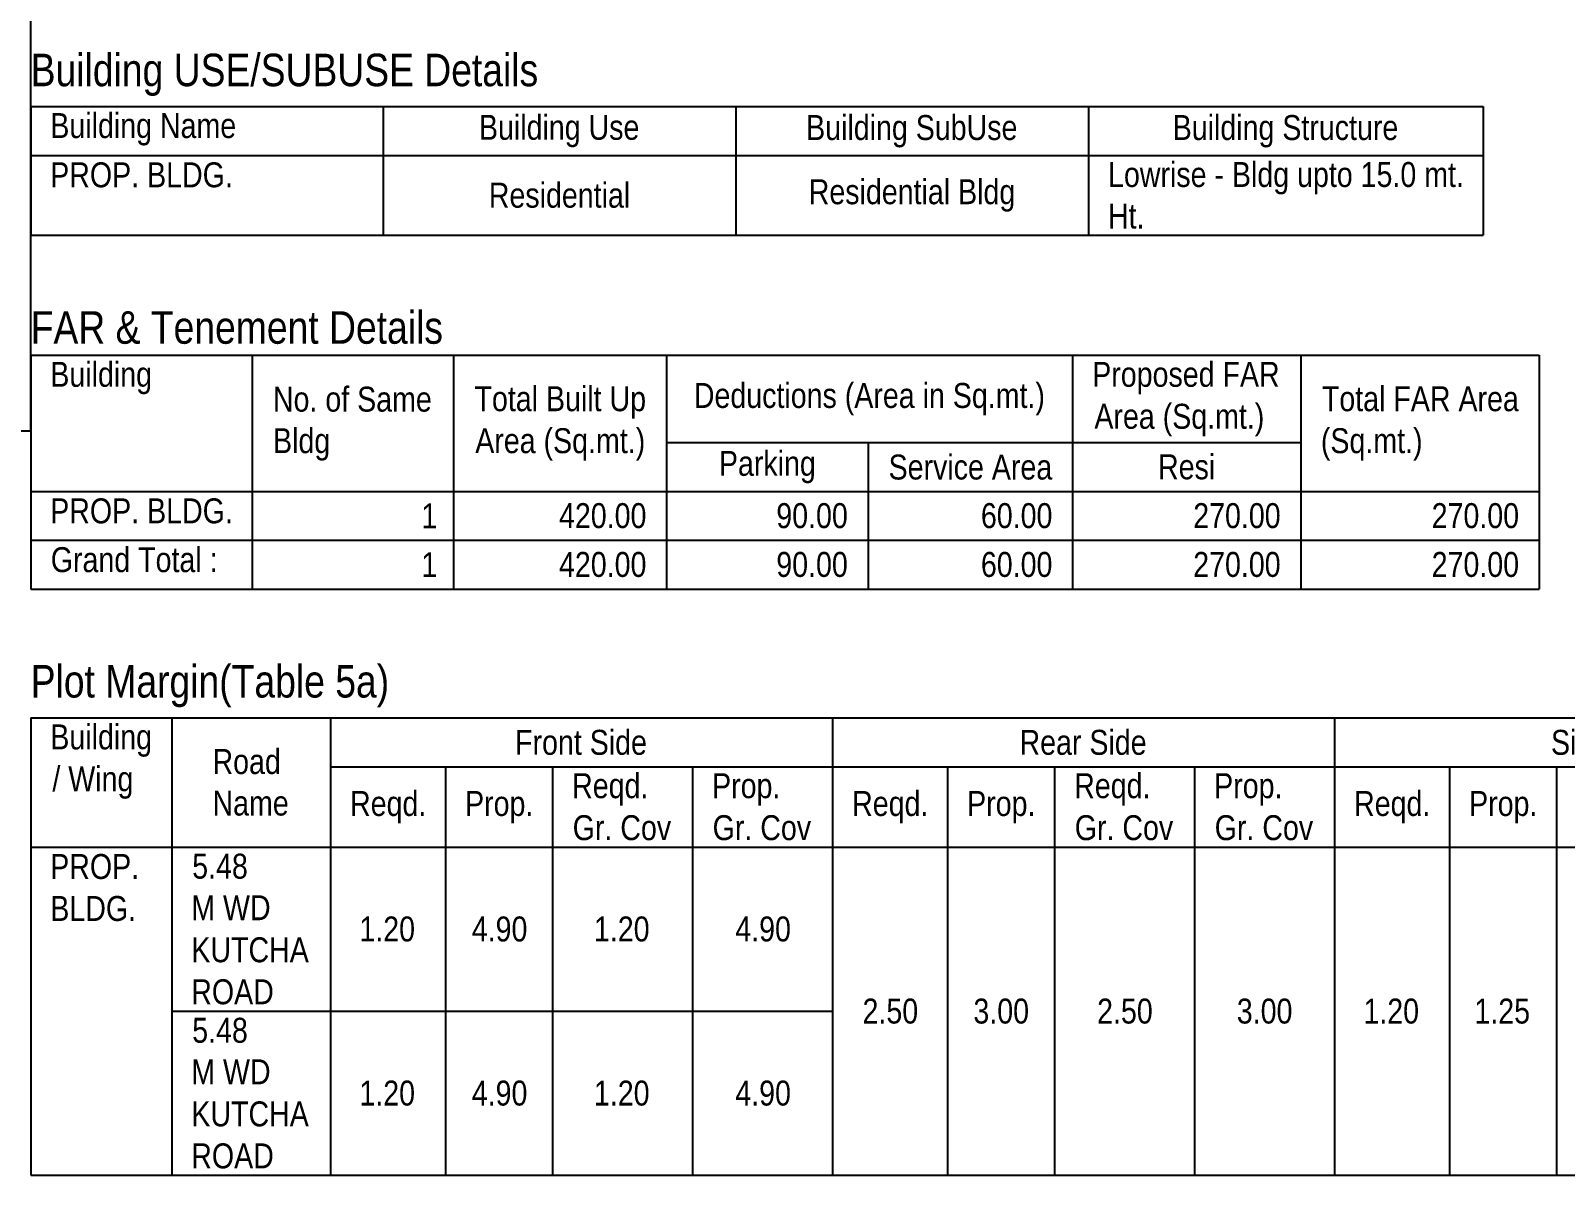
# Model space of a CAD drawing. Header units: metres. Extents: x 3538158.1 to 3538213.5, y 1101855 to 1101892.9.
# Drawn here: x 3538189.5 to 3538203.64, y 1101855.03 to 1101865.58 of the extents above; entities that cross this region are included whole.
import ezdxf

# ---------------------------------------------------------------- set-up
doc = ezdxf.new("R2010")
doc.units = ezdxf.units.M
doc.header["$MEASUREMENT"] = 0
doc.layers.add('DCR_AREATABLE', color=7, linetype='Continuous')
doc.styles.add('AutoDCRTableFont', font='ARIALN.TTF')

# ---------------------------------------------------------------- blocks, each defined once
blk = doc.blocks.new('blkBoundary')
at = {"layer": 'DCR_AREATABLE'}
blk.add_lwpolyline([(0, 0), (1, 0), (1, 1), (0, 1)], close=True, dxfattribs=at)
blk = doc.blocks.new('AREATABLE030000', base_point=(3538189.497, 1101864.882))
at = {"layer": 'DCR_AREATABLE', "style": 'AutoDCRTableFont'}
blk.add_attdef('Tag_001', (-0.019, -0.23), '', height=0.23, dxfattribs=at)
blk = doc.blocks.new('AREATABLE030001', base_point=(3538189.497, 1101864.882))
at = {"layer": 'DCR_AREATABLE', "style": 'AutoDCRTableFont'}
blk.add_attdef('Tag_001', (-0.019, -0.23), '', height=0.23, dxfattribs=at)
blk = doc.blocks.new('AREATABLE030002', base_point=(3538189.497, 1101864.882))
at = {"layer": 'DCR_AREATABLE', "style": 'AutoDCRTableFont'}
blk.add_attdef('Tag_001', (-0.019, -0.234), '', height=0.23, dxfattribs=at)
blk = doc.blocks.new('AREATABLE030003', base_point=(3538189.497, 1101864.882))
at = {"layer": 'DCR_AREATABLE', "style": 'AutoDCRTableFont'}
blk.add_attdef('Tag_001', (-0.019, -0.234), '', height=0.23, dxfattribs=at)
blk = doc.blocks.new('AREATABLE030100', base_point=(3538189.497, 1101864.882))
at = {"layer": 'DCR_AREATABLE', "style": 'AutoDCRTableFont'}
blk.add_attdef('Tag_001', (-0.02, -0.234), '', height=0.23, dxfattribs=at)
blk = doc.blocks.new('AREATABLE030101', base_point=(3538189.497, 1101864.882))
at = {"layer": 'DCR_AREATABLE', "style": 'AutoDCRTableFont'}
blk.add_attdef('Tag_001', (-0.02, -0.23), '', height=0.23, dxfattribs=at)
blk = doc.blocks.new('AREATABLE030102', base_point=(3538189.497, 1101864.882))
at = {"layer": 'DCR_AREATABLE', "style": 'AutoDCRTableFont'}
blk.add_attdef('Tag_001', (-0.02, -0.23), '', height=0.23, dxfattribs=at)
blk = doc.blocks.new('AREATABLE030103', base_point=(3538189.497, 1101864.882))
at = {"layer": 'DCR_AREATABLE', "style": 'AutoDCRTableFont'}
for tag, p in [('Tag_001', (-0.019, -0.231)), ('Tag_002', (-0.02, -0.614))]:
    blk.add_attdef(tag, p, '', height=0.23, dxfattribs=at)
blk = doc.blocks.new('*T313')
at = {"layer": 'DCR_AREATABLE', "color": 0, "linetype": 'ByBlock', "lineweight": -2, "transparency": 16777216}
for p, q in [((0, 0), (13.389, 0)), ((0, 0), (0, -1.186)), ((3.25, 0), (3.25, -1.186)), ((6.5, 0), (6.5, -1.186)), ((9.75, 0), (9.75, -1.186)), ((13.389, 0), (13.389, -1.186)), ((0, -0.45), (13.389, -0.45)), ((0, -1.186), (13.389, -1.186))]:
    blk.add_line(p, q, dxfattribs=at)
at = {"layer": 'DCR_AREATABLE', "color": 0, "lineweight": 25, "transparency": 16777216}
for name, p, values in [('AREATABLE030000', (3538189.697, 1101864.822), {'Tag_001': 'Building Name'}), ('AREATABLE030001', (3538193.648, 1101864.806), {'Tag_001': 'Building Use'}), ('AREATABLE030002', (3538196.664, 1101864.808), {'Tag_001': 'Building SubUse'}), ('AREATABLE030003', (3538200.043, 1101864.808), {'Tag_001': 'Building Structure'}), ('AREATABLE030100', (3538189.697, 1101864.372), {'Tag_001': 'PROP. BLDG.'}), ('AREATABLE030103', (3538199.447, 1101864.372), {'Tag_001': 'Lowrise - Bldg upto 15.0 mt.', 'Tag_002': 'Ht.'}), ('AREATABLE030101', (3538193.74, 1101864.18), {'Tag_001': 'Residential'}), ('AREATABLE030102', (3538196.689, 1101864.212), {'Tag_001': 'Residential Bldg'})]:
    blk.add_blockref(name, p, dxfattribs=at).add_auto_attribs(values)
blk = doc.blocks.new('Building_USE_SUBUSE_Details', base_point=(3538189.497, 1101864.882))
blk.add_blockref('*T313', (3538189.497, 1101864.882))
at = {"layer": 'DCR_AREATABLE', "style": 'AutoDCRTableFont'}
blk.add_text('Building USE/SUBUSE Details', height=0.3, dxfattribs=at).set_placement((3538189.497, 1101865.07))
blk = doc.blocks.new('AREATABLE040000', base_point=(3538189.497, 1101862.588))
at = {"layer": 'DCR_AREATABLE', "style": 'AutoDCRTableFont'}
blk.add_attdef('Tag_001', (-0.019, -0.23), '', height=0.23, dxfattribs=at)
blk = doc.blocks.new('AREATABLE040001', base_point=(3538189.497, 1101862.588))
at = {"layer": 'DCR_AREATABLE', "style": 'AutoDCRTableFont'}
for tag, p in [('Tag_001', (-0.02, -0.234)), ('Tag_002', (-0.019, -0.617))]:
    blk.add_attdef(tag, p, '', height=0.23, dxfattribs=at)
blk = doc.blocks.new('AREATABLE040002', base_point=(3538189.497, 1101862.588))
at = {"layer": 'DCR_AREATABLE', "style": 'AutoDCRTableFont'}
for tag, p in [('Tag_001', (-0.007, -0.23)), ('Tag_002', (0, -0.617))]:
    blk.add_attdef(tag, p, '', height=0.23, dxfattribs=at)
blk = doc.blocks.new('AREATABLE040003', base_point=(3538189.497, 1101862.588))
at = {"layer": 'DCR_AREATABLE', "style": 'AutoDCRTableFont'}
blk.add_attdef('Tag_001', (-0.02, -0.234), '', height=0.23, dxfattribs=at)
blk = doc.blocks.new('AREATABLE040005', base_point=(3538189.497, 1101862.588))
at = {"layer": 'DCR_AREATABLE', "style": 'AutoDCRTableFont'}
for tag, p in [('Tag_001', (-0.02, -0.23)), ('Tag_002', (0, -0.617))]:
    blk.add_attdef(tag, p, '', height=0.23, dxfattribs=at)
blk = doc.blocks.new('AREATABLE040006', base_point=(3538189.497, 1101862.588))
at = {"layer": 'DCR_AREATABLE', "style": 'AutoDCRTableFont'}
for tag, p in [('Tag_001', (-0.007, -0.23)), ('Tag_002', (-0.016, -0.617))]:
    blk.add_attdef(tag, p, '', height=0.23, dxfattribs=at)
blk = doc.blocks.new('AREATABLE040103', base_point=(3538189.497, 1101862.588))
at = {"layer": 'DCR_AREATABLE', "style": 'AutoDCRTableFont'}
blk.add_attdef('Tag_001', (-0.02, -0.23), '', height=0.23, dxfattribs=at)
blk = doc.blocks.new('AREATABLE040104', base_point=(3538189.497, 1101862.588))
at = {"layer": 'DCR_AREATABLE', "style": 'AutoDCRTableFont'}
blk.add_attdef('Tag_001', (-0.012, -0.234), '', height=0.23, dxfattribs=at)
blk = doc.blocks.new('AREATABLE040105', base_point=(3538189.497, 1101862.588))
at = {"layer": 'DCR_AREATABLE', "style": 'AutoDCRTableFont'}
blk.add_attdef('Tag_001', (-0.02, -0.23), '', height=0.23, dxfattribs=at)
blk = doc.blocks.new('AREATABLE040200', base_point=(3538189.497, 1101862.588))
at = {"layer": 'DCR_AREATABLE', "style": 'AutoDCRTableFont'}
blk.add_attdef('Tag_001', (-0.02, -0.234), '', height=0.23, dxfattribs=at)
blk = doc.blocks.new('AREATABLE040201', base_point=(3538189.497, 1101862.588))
at = {"layer": 'DCR_AREATABLE', "style": 'AutoDCRTableFont'}
blk.add_attdef('Tag_001', (-0.028, -0.231), '', height=0.23, dxfattribs=at)
blk = doc.blocks.new('AREATABLE040202', base_point=(3538189.497, 1101862.588))
at = {"layer": 'DCR_AREATABLE', "style": 'AutoDCRTableFont'}
blk.add_attdef('Tag_001', (-0.003, -0.231), '', height=0.23, dxfattribs=at)
blk = doc.blocks.new('AREATABLE040203', base_point=(3538189.497, 1101862.588))
at = {"layer": 'DCR_AREATABLE', "style": 'AutoDCRTableFont'}
blk.add_attdef('Tag_001', (-0.011, -0.231), '', height=0.23, dxfattribs=at)
blk = doc.blocks.new('AREATABLE040204', base_point=(3538189.497, 1101862.588))
at = {"layer": 'DCR_AREATABLE', "style": 'AutoDCRTableFont'}
blk.add_attdef('Tag_001', (-0.009, -0.231), '', height=0.23, dxfattribs=at)
blk = doc.blocks.new('AREATABLE040205', base_point=(3538189.497, 1101862.588))
at = {"layer": 'DCR_AREATABLE', "style": 'AutoDCRTableFont'}
blk.add_attdef('Tag_001', (-0.007, -0.231), '', height=0.23, dxfattribs=at)
blk = doc.blocks.new('AREATABLE040206', base_point=(3538189.497, 1101862.588))
at = {"layer": 'DCR_AREATABLE', "style": 'AutoDCRTableFont'}
blk.add_attdef('Tag_001', (-0.007, -0.231), '', height=0.23, dxfattribs=at)
blk = doc.blocks.new('AREATABLE040300', base_point=(3538189.497, 1101862.588))
at = {"layer": 'DCR_AREATABLE', "style": 'AutoDCRTableFont'}
blk.add_attdef('Tag_001', (-0.015, -0.234), '', height=0.23, dxfattribs=at)
blk = doc.blocks.new('AREATABLE040301', base_point=(3538189.497, 1101862.588))
at = {"layer": 'DCR_AREATABLE', "style": 'AutoDCRTableFont'}
blk.add_attdef('Tag_001', (-0.028, -0.231), '', height=0.23, dxfattribs=at)
blk = doc.blocks.new('AREATABLE040302', base_point=(3538189.497, 1101862.588))
at = {"layer": 'DCR_AREATABLE', "style": 'AutoDCRTableFont'}
blk.add_attdef('Tag_001', (-0.003, -0.231), '', height=0.23, dxfattribs=at)
blk = doc.blocks.new('AREATABLE040303', base_point=(3538189.497, 1101862.588))
at = {"layer": 'DCR_AREATABLE', "style": 'AutoDCRTableFont'}
blk.add_attdef('Tag_001', (-0.011, -0.231), '', height=0.23, dxfattribs=at)
blk = doc.blocks.new('AREATABLE040304', base_point=(3538189.497, 1101862.588))
at = {"layer": 'DCR_AREATABLE', "style": 'AutoDCRTableFont'}
blk.add_attdef('Tag_001', (-0.009, -0.231), '', height=0.23, dxfattribs=at)
blk = doc.blocks.new('AREATABLE040305', base_point=(3538189.497, 1101862.588))
at = {"layer": 'DCR_AREATABLE', "style": 'AutoDCRTableFont'}
blk.add_attdef('Tag_001', (-0.007, -0.231), '', height=0.23, dxfattribs=at)
blk = doc.blocks.new('AREATABLE040306', base_point=(3538189.497, 1101862.588))
at = {"layer": 'DCR_AREATABLE', "style": 'AutoDCRTableFont'}
blk.add_attdef('Tag_001', (-0.007, -0.231), '', height=0.23, dxfattribs=at)
blk = doc.blocks.new('*T339')
at = {"layer": 'DCR_AREATABLE', "color": 0, "linetype": 'ByBlock', "lineweight": -2, "transparency": 16777216}
for p, q in [((0, 0), (13.906, 0)), ((0, 0), (0, -2.155)), ((2.041, 0), (2.041, -2.155)), ((3.898, 0), (3.898, -2.155)), ((5.862, 0), (5.862, -2.155)), ((9.604, 0), (9.604, -2.155)), ((11.708, 0), (11.708, -2.155)), ((13.906, 0), (13.906, -2.155)), ((5.862, -0.805), (11.708, -0.805)), ((7.72, -0.805), (7.72, -2.155)), ((0, -1.255), (13.906, -1.255)), ((0, -1.705), (13.906, -1.705)), ((0, -2.155), (13.906, -2.155))]:
    blk.add_line(p, q, dxfattribs=at)
at = {"layer": 'DCR_AREATABLE', "color": 0, "lineweight": 25, "transparency": 16777216}
for name, p, values in [('AREATABLE040000', (3538189.697, 1101862.528), {'Tag_001': 'Building'}), ('AREATABLE040005', (3538199.302, 1101862.528), {'Tag_001': 'Proposed FAR', 'Tag_002': 'Area (Sq.mt.)'}), ('AREATABLE040001', (3538191.75, 1101862.303), {'Tag_001': 'No. of Same', 'Tag_002': 'Bldg'}), ('AREATABLE040002', (3538193.595, 1101862.303), {'Tag_001': 'Total Built Up', 'Tag_002': 'Area (Sq.mt.)'}), ('AREATABLE040003', (3538195.63, 1101862.337), {'Tag_001': 'Deductions (Area in Sq.mt.)'}), ('AREATABLE040006', (3538201.406, 1101862.303), {'Tag_001': 'Total FAR Area', 'Tag_002': '(Sq.mt.)'}), ('AREATABLE040103', (3538195.861, 1101861.707), {'Tag_001': 'Parking'}), ('AREATABLE040104', (3538197.417, 1101861.677), {'Tag_001': 'Service Area'}), ('AREATABLE040105', (3538199.909, 1101861.675), {'Tag_001': 'Resi'}), ('AREATABLE040200', (3538189.697, 1101861.273), {'Tag_001': 'PROP. BLDG.'}), ('AREATABLE040201', (3538193.126, 1101861.224), {'Tag_001': '1'}), ('AREATABLE040202', (3538194.37, 1101861.226), {'Tag_001': '420.00'}), ('AREATABLE040203', (3538196.381, 1101861.226), {'Tag_001': '90.00'}), ('AREATABLE040204', (3538198.265, 1101861.226), {'Tag_001': '60.00'}), ('AREATABLE040205', (3538200.22, 1101861.226), {'Tag_001': '270.00'}), ('AREATABLE040206', (3538202.418, 1101861.226), {'Tag_001': '270.00'}), ('AREATABLE040300', (3538189.697, 1101860.823), {'Tag_001': 'Grand Total :'}), ('AREATABLE040301', (3538193.126, 1101860.774), {'Tag_001': '1'}), ('AREATABLE040302', (3538194.37, 1101860.776), {'Tag_001': '420.00'}), ('AREATABLE040303', (3538196.381, 1101860.776), {'Tag_001': '90.00'}), ('AREATABLE040304', (3538198.265, 1101860.776), {'Tag_001': '60.00'}), ('AREATABLE040305', (3538200.22, 1101860.776), {'Tag_001': '270.00'}), ('AREATABLE040306', (3538202.418, 1101860.776), {'Tag_001': '270.00'})]:
    blk.add_blockref(name, p, dxfattribs=at).add_auto_attribs(values)
blk = doc.blocks.new('FAR__Tenement_Details', base_point=(3538189.497, 1101862.588))
blk.add_blockref('*T339', (3538189.497, 1101862.588))
at = {"layer": 'DCR_AREATABLE', "style": 'AutoDCRTableFont'}
blk.add_text('FAR & Tenement Details', height=0.3, dxfattribs=at).set_placement((3538189.497, 1101862.695))
blk = doc.blocks.new('AREATABLE050000', base_point=(3538189.497, 1101859.245))
at = {"layer": 'DCR_AREATABLE', "style": 'AutoDCRTableFont'}
for tag, p in [('Tag_001', (-0.019, -0.23)), ('Tag_002', (0, -0.617))]:
    blk.add_attdef(tag, p, '', height=0.23, dxfattribs=at)
blk = doc.blocks.new('AREATABLE050001', base_point=(3538189.497, 1101859.245))
at = {"layer": 'DCR_AREATABLE', "style": 'AutoDCRTableFont'}
for tag, p in [('Tag_001', (-0.02, -0.23)), ('Tag_002', (-0.02, -0.613))]:
    blk.add_attdef(tag, p, '', height=0.23, dxfattribs=at)
blk = doc.blocks.new('AREATABLE050002', base_point=(3538189.497, 1101859.245))
at = {"layer": 'DCR_AREATABLE', "style": 'AutoDCRTableFont'}
blk.add_attdef('Tag_001', (-0.022, -0.234), '', height=0.23, dxfattribs=at)
blk = doc.blocks.new('AREATABLE050006', base_point=(3538189.497, 1101859.245))
at = {"layer": 'DCR_AREATABLE', "style": 'AutoDCRTableFont'}
blk.add_attdef('Tag_001', (-0.02, -0.234), '', height=0.23, dxfattribs=at)
blk = doc.blocks.new('AREATABLE050010', base_point=(3538189.497, 1101859.245))
at = {"layer": 'DCR_AREATABLE', "style": 'AutoDCRTableFont'}
blk.add_attdef('Tag_001', (-0.012, -0.234), '', height=0.23, dxfattribs=at)
blk = doc.blocks.new('AREATABLE050014', base_point=(3538189.497, 1101859.245))
at = {"layer": 'DCR_AREATABLE', "style": 'AutoDCRTableFont'}
blk.add_attdef('Tag_001', (-0.012, -0.234), '', height=0.23, dxfattribs=at)
blk = doc.blocks.new('AREATABLE050102', base_point=(3538189.497, 1101859.245))
at = {"layer": 'DCR_AREATABLE', "style": 'AutoDCRTableFont'}
blk.add_attdef('Tag_001', (-0.02, -0.23), '', height=0.23, dxfattribs=at)
blk = doc.blocks.new('AREATABLE050103', base_point=(3538189.497, 1101859.245))
at = {"layer": 'DCR_AREATABLE', "style": 'AutoDCRTableFont'}
blk.add_attdef('Tag_001', (-0.02, -0.23), '', height=0.23, dxfattribs=at)
blk = doc.blocks.new('AREATABLE050104', base_point=(3538189.497, 1101859.245))
at = {"layer": 'DCR_AREATABLE', "style": 'AutoDCRTableFont'}
for tag, p in [('Tag_001', (-0.02, -0.23)), ('Tag_002', (-0.015, -0.617))]:
    blk.add_attdef(tag, p, '', height=0.23, dxfattribs=at)
blk = doc.blocks.new('AREATABLE050105', base_point=(3538189.497, 1101859.245))
at = {"layer": 'DCR_AREATABLE', "style": 'AutoDCRTableFont'}
for tag, p in [('Tag_001', (-0.02, -0.23)), ('Tag_002', (-0.015, -0.617))]:
    blk.add_attdef(tag, p, '', height=0.23, dxfattribs=at)
blk = doc.blocks.new('AREATABLE050106', base_point=(3538189.497, 1101859.245))
at = {"layer": 'DCR_AREATABLE', "style": 'AutoDCRTableFont'}
blk.add_attdef('Tag_001', (-0.02, -0.23), '', height=0.23, dxfattribs=at)
blk = doc.blocks.new('AREATABLE050107', base_point=(3538189.497, 1101859.245))
at = {"layer": 'DCR_AREATABLE', "style": 'AutoDCRTableFont'}
blk.add_attdef('Tag_001', (-0.02, -0.23), '', height=0.23, dxfattribs=at)
blk = doc.blocks.new('AREATABLE050108', base_point=(3538189.497, 1101859.245))
at = {"layer": 'DCR_AREATABLE', "style": 'AutoDCRTableFont'}
for tag, p in [('Tag_001', (-0.02, -0.23)), ('Tag_002', (-0.015, -0.617))]:
    blk.add_attdef(tag, p, '', height=0.23, dxfattribs=at)
blk = doc.blocks.new('AREATABLE050109', base_point=(3538189.497, 1101859.245))
at = {"layer": 'DCR_AREATABLE', "style": 'AutoDCRTableFont'}
for tag, p in [('Tag_001', (-0.02, -0.23)), ('Tag_002', (-0.015, -0.617))]:
    blk.add_attdef(tag, p, '', height=0.23, dxfattribs=at)
blk = doc.blocks.new('AREATABLE050110', base_point=(3538189.497, 1101859.245))
at = {"layer": 'DCR_AREATABLE', "style": 'AutoDCRTableFont'}
blk.add_attdef('Tag_001', (-0.02, -0.23), '', height=0.23, dxfattribs=at)
blk = doc.blocks.new('AREATABLE050111', base_point=(3538189.497, 1101859.245))
at = {"layer": 'DCR_AREATABLE', "style": 'AutoDCRTableFont'}
blk.add_attdef('Tag_001', (-0.02, -0.23), '', height=0.23, dxfattribs=at)
blk = doc.blocks.new('AREATABLE050112', base_point=(3538189.497, 1101859.245))
at = {"layer": 'DCR_AREATABLE', "style": 'AutoDCRTableFont'}
for tag, p in [('Tag_001', (-0.02, -0.23)), ('Tag_002', (-0.015, -0.617))]:
    blk.add_attdef(tag, p, '', height=0.23, dxfattribs=at)
blk = doc.blocks.new('AREATABLE050113', base_point=(3538189.497, 1101859.245))
at = {"layer": 'DCR_AREATABLE', "style": 'AutoDCRTableFont'}
for tag, p in [('Tag_001', (-0.02, -0.23)), ('Tag_002', (-0.015, -0.617))]:
    blk.add_attdef(tag, p, '', height=0.23, dxfattribs=at)
blk = doc.blocks.new('AREATABLE050114', base_point=(3538189.497, 1101859.245))
at = {"layer": 'DCR_AREATABLE', "style": 'AutoDCRTableFont'}
blk.add_attdef('Tag_001', (-0.02, -0.23), '', height=0.23, dxfattribs=at)
blk = doc.blocks.new('AREATABLE050115', base_point=(3538189.497, 1101859.245))
at = {"layer": 'DCR_AREATABLE', "style": 'AutoDCRTableFont'}
blk.add_attdef('Tag_001', (-0.02, -0.23), '', height=0.23, dxfattribs=at)
blk = doc.blocks.new('AREATABLE050116', base_point=(3538189.497, 1101859.245))
at = {"layer": 'DCR_AREATABLE', "style": 'AutoDCRTableFont'}
for tag, p in [('Tag_001', (-0.02, -0.23)), ('Tag_002', (-0.015, -0.617))]:
    blk.add_attdef(tag, p, '', height=0.23, dxfattribs=at)
blk = doc.blocks.new('AREATABLE050117', base_point=(3538189.497, 1101859.245))
at = {"layer": 'DCR_AREATABLE', "style": 'AutoDCRTableFont'}
for tag, p in [('Tag_001', (-0.02, -0.23)), ('Tag_002', (-0.015, -0.617))]:
    blk.add_attdef(tag, p, '', height=0.23, dxfattribs=at)
blk = doc.blocks.new('AREATABLE050200', base_point=(3538189.497, 1101859.245))
at = {"layer": 'DCR_AREATABLE', "style": 'AutoDCRTableFont'}
for tag, p in [('Tag_001', (-0.02, -0.234)), ('Tag_002', (-0.019, -0.621))]:
    blk.add_attdef(tag, p, '', height=0.23, dxfattribs=at)
blk = doc.blocks.new('AREATABLE050201', base_point=(3538189.497, 1101859.245))
at = {"layer": 'DCR_AREATABLE', "style": 'AutoDCRTableFont'}
for tag, p in [('Tag_001', (-0.011, -0.231)), ('Tag_002', (-0.02, -0.614)), ('Tag_003', (-0.019, -1.002)), ('Tag_004', (-0.02, -1.389))]:
    blk.add_attdef(tag, p, '', height=0.23, dxfattribs=at)
blk = doc.blocks.new('AREATABLE050202', base_point=(3538189.497, 1101859.245))
at = {"layer": 'DCR_AREATABLE', "style": 'AutoDCRTableFont'}
blk.add_attdef('Tag_001', (-0.028, -0.231), '', height=0.23, dxfattribs=at)
blk = doc.blocks.new('AREATABLE050203', base_point=(3538189.497, 1101859.245))
at = {"layer": 'DCR_AREATABLE', "style": 'AutoDCRTableFont'}
blk.add_attdef('Tag_001', (-0.003, -0.231), '', height=0.23, dxfattribs=at)
blk = doc.blocks.new('AREATABLE050204', base_point=(3538189.497, 1101859.245))
at = {"layer": 'DCR_AREATABLE', "style": 'AutoDCRTableFont'}
blk.add_attdef('Tag_001', (-0.028, -0.231), '', height=0.23, dxfattribs=at)
blk = doc.blocks.new('AREATABLE050205', base_point=(3538189.497, 1101859.245))
at = {"layer": 'DCR_AREATABLE', "style": 'AutoDCRTableFont'}
blk.add_attdef('Tag_001', (-0.003, -0.231), '', height=0.23, dxfattribs=at)
blk = doc.blocks.new('AREATABLE050206', base_point=(3538189.497, 1101859.245))
at = {"layer": 'DCR_AREATABLE', "style": 'AutoDCRTableFont'}
blk.add_attdef('Tag_001', (-0.007, -0.231), '', height=0.23, dxfattribs=at)
blk = doc.blocks.new('AREATABLE050207', base_point=(3538189.497, 1101859.245))
at = {"layer": 'DCR_AREATABLE', "style": 'AutoDCRTableFont'}
blk.add_attdef('Tag_001', (-0.011, -0.231), '', height=0.23, dxfattribs=at)
blk = doc.blocks.new('AREATABLE050208', base_point=(3538189.497, 1101859.245))
at = {"layer": 'DCR_AREATABLE', "style": 'AutoDCRTableFont'}
blk.add_attdef('Tag_001', (-0.007, -0.231), '', height=0.23, dxfattribs=at)
blk = doc.blocks.new('AREATABLE050209', base_point=(3538189.497, 1101859.245))
at = {"layer": 'DCR_AREATABLE', "style": 'AutoDCRTableFont'}
blk.add_attdef('Tag_001', (-0.011, -0.231), '', height=0.23, dxfattribs=at)
blk = doc.blocks.new('AREATABLE050210', base_point=(3538189.497, 1101859.245))
at = {"layer": 'DCR_AREATABLE', "style": 'AutoDCRTableFont'}
blk.add_attdef('Tag_001', (-0.028, -0.231), '', height=0.23, dxfattribs=at)
blk = doc.blocks.new('AREATABLE050211', base_point=(3538189.497, 1101859.245))
at = {"layer": 'DCR_AREATABLE', "style": 'AutoDCRTableFont'}
blk.add_attdef('Tag_001', (-0.028, -0.231), '', height=0.23, dxfattribs=at)
blk = doc.blocks.new('AREATABLE050212', base_point=(3538189.497, 1101859.245))
at = {"layer": 'DCR_AREATABLE', "style": 'AutoDCRTableFont'}
blk.add_attdef('Tag_001', (-0.028, -0.231), '', height=0.23, dxfattribs=at)
blk = doc.blocks.new('AREATABLE050213', base_point=(3538189.497, 1101859.245))
at = {"layer": 'DCR_AREATABLE', "style": 'AutoDCRTableFont'}
blk.add_attdef('Tag_001', (-0.028, -0.231), '', height=0.23, dxfattribs=at)
blk = doc.blocks.new('AREATABLE050214', base_point=(3538189.497, 1101859.245))
at = {"layer": 'DCR_AREATABLE', "style": 'AutoDCRTableFont'}
blk.add_attdef('Tag_001', (-0.028, -0.231), '', height=0.23, dxfattribs=at)
blk = doc.blocks.new('AREATABLE050215', base_point=(3538189.497, 1101859.245))
at = {"layer": 'DCR_AREATABLE', "style": 'AutoDCRTableFont'}
blk.add_attdef('Tag_001', (-0.028, -0.231), '', height=0.23, dxfattribs=at)
blk = doc.blocks.new('AREATABLE050216', base_point=(3538189.497, 1101859.245))
at = {"layer": 'DCR_AREATABLE', "style": 'AutoDCRTableFont'}
blk.add_attdef('Tag_001', (-0.028, -0.231), '', height=0.23, dxfattribs=at)
blk = doc.blocks.new('AREATABLE050217', base_point=(3538189.497, 1101859.245))
at = {"layer": 'DCR_AREATABLE', "style": 'AutoDCRTableFont'}
blk.add_attdef('Tag_001', (-0.028, -0.231), '', height=0.23, dxfattribs=at)
blk = doc.blocks.new('AREATABLE050301', base_point=(3538189.497, 1101859.245))
at = {"layer": 'DCR_AREATABLE', "style": 'AutoDCRTableFont'}
for tag, p in [('Tag_001', (-0.011, -0.231)), ('Tag_002', (-0.02, -0.614)), ('Tag_003', (-0.019, -1.002)), ('Tag_004', (-0.02, -1.389))]:
    blk.add_attdef(tag, p, '', height=0.23, dxfattribs=at)
blk = doc.blocks.new('AREATABLE050302', base_point=(3538189.497, 1101859.245))
at = {"layer": 'DCR_AREATABLE', "style": 'AutoDCRTableFont'}
blk.add_attdef('Tag_001', (-0.028, -0.231), '', height=0.23, dxfattribs=at)
blk = doc.blocks.new('AREATABLE050303', base_point=(3538189.497, 1101859.245))
at = {"layer": 'DCR_AREATABLE', "style": 'AutoDCRTableFont'}
blk.add_attdef('Tag_001', (-0.003, -0.231), '', height=0.23, dxfattribs=at)
blk = doc.blocks.new('AREATABLE050304', base_point=(3538189.497, 1101859.245))
at = {"layer": 'DCR_AREATABLE', "style": 'AutoDCRTableFont'}
blk.add_attdef('Tag_001', (-0.028, -0.231), '', height=0.23, dxfattribs=at)
blk = doc.blocks.new('AREATABLE050305', base_point=(3538189.497, 1101859.245))
at = {"layer": 'DCR_AREATABLE', "style": 'AutoDCRTableFont'}
blk.add_attdef('Tag_001', (-0.003, -0.231), '', height=0.23, dxfattribs=at)
blk = doc.blocks.new('*T387')
at = {"layer": 'DCR_AREATABLE', "color": 0, "linetype": 'ByBlock', "lineweight": -2, "transparency": 16777216}
for p, q in [((0, 0), (21.274, 0)), ((0, 0), (0, -4.217)), ((1.3, 0), (1.3, -4.217)), ((2.764, 0), (2.764, -4.217)), ((7.391, 0), (7.391, -4.217)), ((12.019, 0), (12.019, -4.217)), ((16.646, 0), (16.646, -4.217)), ((21.274, 0), (21.274, -4.217)), ((2.764, -0.45), (21.274, -0.45)), ((3.824, -0.45), (3.824, -4.217)), ((4.811, -0.45), (4.811, -4.217)), ((6.101, -0.45), (6.101, -4.217)), ((8.451, -0.45), (8.451, -4.217)), ((9.438, -0.45), (9.438, -4.217)), ((10.729, -0.45), (10.729, -4.217)), ((13.079, -0.45), (13.079, -4.217)), ((14.066, -0.45), (14.066, -4.217)), ((15.356, -0.45), (15.356, -4.217)), ((17.706, -0.45), (17.706, -4.217)), ((18.693, -0.45), (18.693, -4.217)), ((19.984, -0.45), (19.984, -4.217)), ((0, -1.191), (21.274, -1.191)), ((1.3, -2.704), (7.391, -2.704)), ((0, -4.217), (21.274, -4.217))]:
    blk.add_line(p, q, dxfattribs=at)
at = {"layer": 'DCR_AREATABLE', "color": 0, "lineweight": 25, "transparency": 16777216}
for name, p, values in [('AREATABLE050000', (3538189.697, 1101859.185), {'Tag_001': 'Building', 'Tag_002': '/ Wing'}), ('AREATABLE050002', (3538193.984, 1101859.139), {'Tag_001': 'Front Side'}), ('AREATABLE050006', (3538198.632, 1101859.139), {'Tag_001': 'Rear Side'}), ('AREATABLE050010', (3538203.523, 1101859.139), {'Tag_001': 'Side1'}), ('AREATABLE050014', (3538208.133, 1101859.139), {'Tag_001': 'Side2'}), ('AREATABLE050001', (3538191.193, 1101858.958), {'Tag_001': 'Road', 'Tag_002': 'Name'}), ('AREATABLE050104', (3538194.508, 1101858.735), {'Tag_001': 'Reqd.', 'Tag_002': 'Gr. Cov'}), ('AREATABLE050105', (3538195.798, 1101858.735), {'Tag_001': 'Prop.', 'Tag_002': 'Gr. Cov'}), ('AREATABLE050108', (3538199.136, 1101858.735), {'Tag_001': 'Reqd.', 'Tag_002': 'Gr. Cov'}), ('AREATABLE050109', (3538200.426, 1101858.735), {'Tag_001': 'Prop.', 'Tag_002': 'Gr. Cov'}), ('AREATABLE050112', (3538203.763, 1101858.735), {'Tag_001': 'Reqd.', 'Tag_002': 'Gr. Cov'}), ('AREATABLE050113', (3538205.053, 1101858.735), {'Tag_001': 'Prop.', 'Tag_002': 'Gr. Cov'}), ('AREATABLE050116', (3538208.391, 1101858.735), {'Tag_001': 'Reqd.', 'Tag_002': 'Gr. Cov'}), ('AREATABLE050117', (3538209.681, 1101858.735), {'Tag_001': 'Prop.', 'Tag_002': 'Gr. Cov'}), ('AREATABLE050102', (3538192.461, 1101858.571), {'Tag_001': 'Reqd.'}), ('AREATABLE050103', (3538193.521, 1101858.571), {'Tag_001': 'Prop.'}), ('AREATABLE050106', (3538197.089, 1101858.571), {'Tag_001': 'Reqd.'}), ('AREATABLE050107', (3538198.149, 1101858.571), {'Tag_001': 'Prop.'}), ('AREATABLE050110', (3538201.716, 1101858.571), {'Tag_001': 'Reqd.'}), ('AREATABLE050111', (3538202.776, 1101858.571), {'Tag_001': 'Prop.'}), ('AREATABLE050114', (3538206.344, 1101858.571), {'Tag_001': 'Reqd.'}), ('AREATABLE050115', (3538207.404, 1101858.571), {'Tag_001': 'Prop.'}), ('AREATABLE050200', (3538189.697, 1101857.994), {'Tag_001': 'PROP.', 'Tag_002': 'BLDG.'}), ('AREATABLE050201', (3538190.997, 1101857.994), {'Tag_001': '5.48', 'Tag_002': 'M WD', 'Tag_003': 'KUTCHA', 'Tag_004': 'ROAD'}), ('AREATABLE050202', (3538192.555, 1101857.415), {'Tag_001': '1.20'}), ('AREATABLE050203', (3538193.566, 1101857.415), {'Tag_001': '4.90'}), ('AREATABLE050204', (3538194.717, 1101857.415), {'Tag_001': '1.20'}), ('AREATABLE050205', (3538195.995, 1101857.415), {'Tag_001': '4.90'}), ('AREATABLE050206', (3538197.172, 1101856.658), {'Tag_001': '2.50'}), ('AREATABLE050207', (3538198.198, 1101856.658), {'Tag_001': '3.00'}), ('AREATABLE050208', (3538199.334, 1101856.658), {'Tag_001': '2.50'}), ('AREATABLE050209', (3538200.626, 1101856.658), {'Tag_001': '3.00'}), ('AREATABLE050210', (3538201.81, 1101856.658), {'Tag_001': '1.20'}), ('AREATABLE050211', (3538202.833, 1101856.658), {'Tag_001': '1.25'}), ('AREATABLE050212', (3538203.972, 1101856.658), {'Tag_001': '1.20'}), ('AREATABLE050213', (3538205.262, 1101856.658), {'Tag_001': '1.25'}), ('AREATABLE050214', (3538206.438, 1101856.658), {'Tag_001': '1.20'}), ('AREATABLE050215', (3538207.461, 1101856.658), {'Tag_001': '1.50'}), ('AREATABLE050216', (3538208.6, 1101856.658), {'Tag_001': '1.20'}), ('AREATABLE050217', (3538209.89, 1101856.658), {'Tag_001': '1.50'}), ('AREATABLE050301', (3538190.997, 1101856.481), {'Tag_001': '5.48', 'Tag_002': 'M WD', 'Tag_003': 'KUTCHA', 'Tag_004': 'ROAD'}), ('AREATABLE050302', (3538192.555, 1101855.902), {'Tag_001': '1.20'}), ('AREATABLE050303', (3538193.566, 1101855.902), {'Tag_001': '4.90'}), ('AREATABLE050304', (3538194.717, 1101855.902), {'Tag_001': '1.20'}), ('AREATABLE050305', (3538195.995, 1101855.902), {'Tag_001': '4.90'})]:
    blk.add_blockref(name, p, dxfattribs=at).add_auto_attribs(values)
blk = doc.blocks.new('Plot_Margin(Table_5a)', base_point=(3538189.497, 1101859.245))
blk.add_blockref('*T387', (3538189.497, 1101859.245))
at = {"layer": 'DCR_AREATABLE', "style": 'AutoDCRTableFont'}
blk.add_text('Plot Margin(Table 5a)', height=0.3, dxfattribs=at).set_placement((3538189.497, 1101859.433))

msp = doc.modelspace()

# ---------------------------------------------------------------- block references
at = {"layer": 'DCR_AREATABLE', "xscale": 31.35931205749512, "yscale": 30.97035026550293}
msp.add_blockref('blkBoundary', (3538158.1379, 1101861.8936), dxfattribs=at)
at = {"layer": 'DCR_AREATABLE'}
for name, p in [('Building_USE_SUBUSE_Details', (3538189.4972, 1101864.8817)), ('FAR__Tenement_Details', (3538189.4972, 1101862.5883)), ('Plot_Margin(Table_5a)', (3538189.4972, 1101859.2451))]:
    msp.add_blockref(name, p, dxfattribs=at)

doc.saveas('drawing.dxf')
